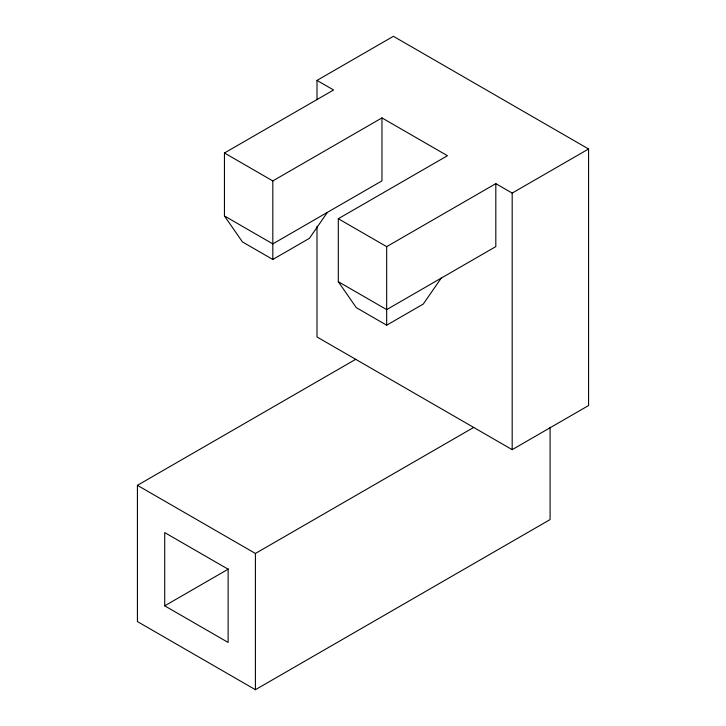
<?xml version="1.0" encoding="UTF-8"?>
<svg xmlns="http://www.w3.org/2000/svg" width="726" height="726" viewBox="0 0 726 726"><rect width="100%" height="100%" fill="white"/><g stroke="black" fill="none" stroke-linecap="round" stroke-linejoin="round"><path stroke-width="1.09" d="M327.39 212.373L309.394 238.346L272.813 259.463L242.439 241.921L224.443 215.949L224.443 152.995L333.588 89.979L316.999 80.404L316.999 99.625M441.236 278.103L423.249 304.076L386.668 325.194L356.294 307.652L338.298 281.688L338.298 218.726L447.443 155.718L381.958 117.911L272.813 180.919L224.443 152.995M316.999 80.404L393.401 36.3L588.577 148.984L588.577 405.544L512.184 449.657L316.999 336.973L316.999 226.203M338.298 218.726L386.668 246.649L495.813 183.642L512.184 193.089L588.577 148.984M550.09 427.242L550.09 519.571L255.416 689.7L137.423 621.583L137.423 485.331L355.704 359.316M164.711 605.829L228.127 642.437L228.127 569.211L164.711 532.594L164.711 605.829L228.554 568.966M137.423 485.331L255.416 553.457L473.688 427.433M224.443 215.949L272.813 243.882L381.958 180.865L381.958 117.911M338.298 281.688L386.668 309.612L495.813 246.604L495.813 183.642M512.184 193.089L512.184 449.657M386.668 246.649L386.668 325.194M272.813 180.919L272.813 259.463M255.416 553.457L255.416 689.7"/></g></svg>
